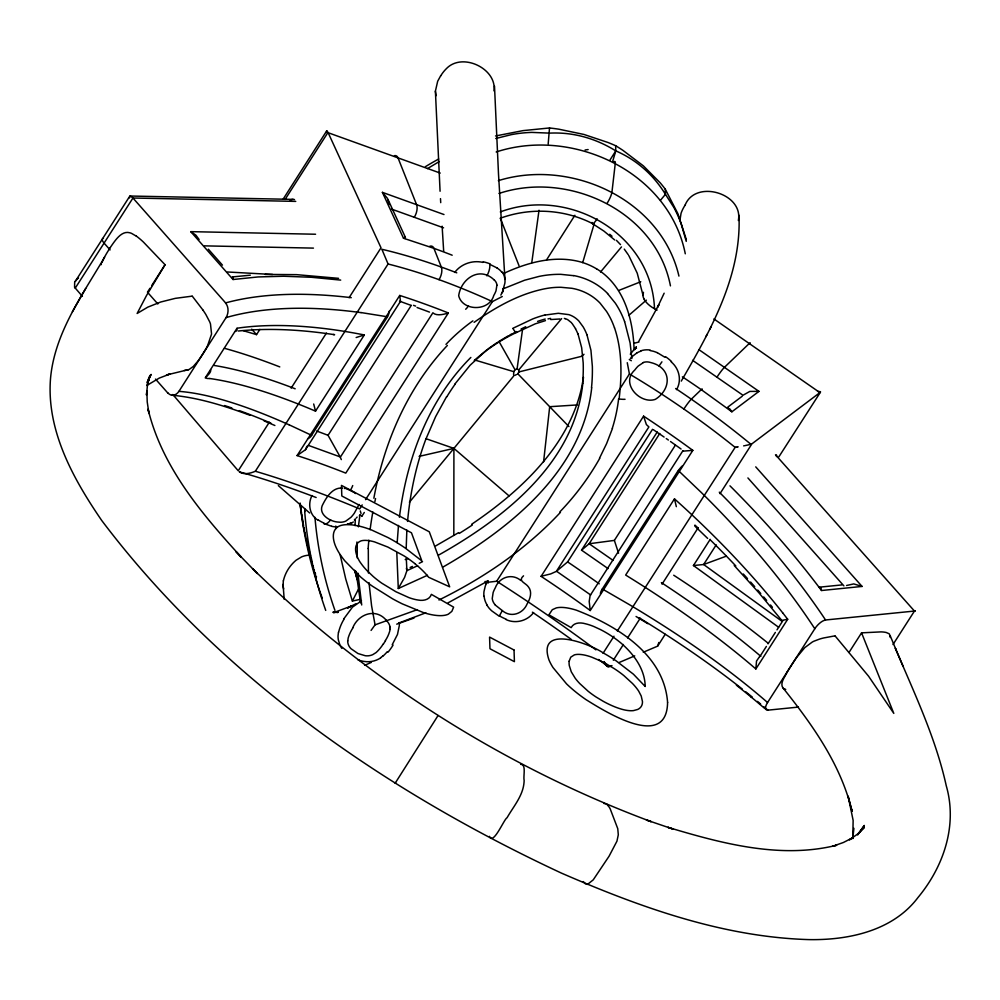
<?xml version="1.0" encoding="UTF-8"?>
<svg xmlns="http://www.w3.org/2000/svg" width="1000" height="1000" viewBox="0 0 1000 1000"><rect width="100%" height="100%" fill="white"/><g stroke="black" fill="none" stroke-linecap="round" stroke-linejoin="round"><path stroke-width="1.5" d="M453.825 535.413L453.913 448.387L426.025 438.713C416.012 465.25 410.163 493.225 407.55 521.425M357.25 544.163L357.238 557.938M406.188 548.375L406.85 530.163M396.812 552.95L398.288 588.525L427.438 575.288M283.688 588.913A20.15 18.288 -1.1 0 1 283.087 585.562L283.337 580.825M368.3 548.575L368.425 573.05M399.375 625.312L397.475 634.462L392.2 644.762M355 525.538L355.325 519.75M347.788 640.888L348.188 637.987A44.062 39.712 -6.6 0 1 352.975 627.775M397.175 542.6L398.488 525.438M389.9 629.15L389.9 627.1M658.812 642.525L657.7 646.087L665.212 634.288M405.412 237.55L405.05 238.525M210.662 369.6C211.812 374.325 200.312 379.012 209.812 378.512M890.275 637.45L889.538 634.275A25.288 9.55 -48.6 0 0 888.9 633.663L886.225 632.487A118.637 44.787 -48.6 0 0 880.975 631.888L861.562 632.85L848.988 652.475M582.788 383.475C574.5 463.35 503.9 518.325 438.512 555.15M326.625 130.988L326.662 132.463M852.775 838.625L853.138 820.387L848.125 796.137L851.988 811.175C841 764.788 812.562 724.987 783.312 688.3M591.712 387.8C582.513 470.325 510.825 528.05 443.263 566.888M852.825 838.35L853.9 828.3M440.075 191.25L435.4 91.188L437.675 81.25L440.625 75.838M493.963 90.887C497.175 68.938 462.7 51.962 446.562 68.475A40.4 36.812 -1.9 0 0 440.688 75.875M543.587 461.875L549.688 406.7L577.438 404.925M643.838 298.65L643.188 296.95A8.45 4.55 36.9 0 1 643.05 295.4L643.438 292.3M399.425 517.25C406.688 458.663 428.525 399.8 470.85 357.438M583.513 377.3C574.15 441.362 522.925 489.55 471.7 524.237M340.7 280.1L311.388 277.275L283.612 276.238L258.125 276.938L233.05 279.513L233.012 277.1M409.4 502.262L513.775 375.925C513.337 373.137 513.587 369.35 517.075 368.988L522.612 328.938M531.775 262.675L539.025 210.238M548.188 143.925L549.513 127.963L522.938 130.638L495.525 135.975M338.45 632.137L338.038 635.975A20.888 20.425 -5.3 0 0 338.375 639.963L339.837 644.825A20.162 19.112 -66 0 0 341.413 647.7L341.838 648.363M373.862 498.25C384.012 442.062 407.887 387.225 447.375 345.425M738.35 220.5C743.612 193.6 695.788 179.05 685.175 204.95M582.7 262.6L594.175 223.863M612.7 161.287L615.8 150.863L615.625 145.7A130.238 63.825 10.8 0 0 608.088 142.525L583.938 134.45L558.75 129.175A117.013 57.337 10.8 0 0 549.513 127.975M359.075 504.425L354.338 513.175A35.825 30.525 -20.2 0 1 350.938 517.337L345.763 521.138A11.125 9.2 -19.8 0 1 338.725 522.112C330.05 521.888 316.938 513.875 323.137 503.812C326.95 496.425 332.95 487.275 342.375 488.075M612.463 428.425L606.613 443.587L599.513 458.2M101.125 264.7L101.463 263.738M358.475 589.125L352.362 601.05L345.712 578.925L340.163 554.85M636.325 347.05L635.662 348.363M426.05 438.75L435.6 416.7L446.562 396.712M102.025 262.337L103.763 258.562A91.75 66.588 -80.5 0 1 108.4 250.512L110.262 247.575M312.05 495.513C307.6 503.8 309.525 515.075 317.887 520.125M664.15 293.2L657.525 307.225L658.812 304.825L638.95 341M500.863 295.1L502.962 290.6M681.263 381.125C710.562 330.35 741.637 275.938 738.975 215.263M207.575 345.75L211.562 334.038L210.487 323.975A30.375 22.05 -80.5 0 0 209.688 321.838L205.938 314.65A125.25 90.887 -80.5 0 0 202.738 309.775M676.525 389.637C682.013 380.55 679.25 368.525 671.188 361.887M104.588 257.188C82.312 295.212 54.725 332.912 50.55 378.137C46.212 430.4 73.188 478.825 101.725 520.487C219.5 676.55 385.575 791.087 561.413 873.1C639.913 907.15 722.75 937.113 809.163 939.613C848.7 940.25 892.925 930.85 918 897.5C943.6 866.625 957.7 825.487 946.263 785.788C935.713 737.837 914.35 693.288 895.362 648.3L902.9 665.812M495.175 604.975L502.325 610.6L499.2 616.2L491.825 610.925A32.55 31.3 28.3 0 1 488.862 607.875L486.95 605.212M705.888 336.662L707.163 334.275M709.788 329.312L711.075 326.912M820.5 392.088L778.838 456.875M85.688 288.488L72.412 311.737M148.2 379.487L151.1 374.412L147.325 382.8L149.938 375.438L147.487 384.9L147.912 380.688L146.463 395.075L146.862 390.9L147.213 401.887L148.963 413.5L148.062 409.1C161.912 467.025 201.975 514.1 241.213 557.062L236.012 551.65L257.35 573.562L252.537 568.65C366.087 678.988 502.688 766.375 651.162 821.65L646.425 820L673.275 829.15L667.9 827.312C721.95 843.525 780.362 859.188 836.637 845.25L832.638 846.3L843.375 842.5L852.812 837.712L849.438 839.825L857.588 834.075L864.262 827.475L858.925 832.987L864.325 825.425L857.65 834.95M438.013 715.512L437.5 716.375A120.288 0.925 -57.5 0 1 436.887 717.387L395.138 783.25L395.513 782.575M635.513 348.625L635.013 349.475M786.963 672.475C784.975 677.025 779.675 682.862 782.887 687.938A30.375 11.463 -48.6 0 0 783.637 688.538L785.725 689.412M343.638 619.087L352.463 607.137L361.512 600.825M502.325 610.6C510.938 618.138 523.112 613.725 527.125 603.9C530.163 598.9 532.537 591.85 528.35 586.788C525.462 582.65 517.45 581.087 523.525 575.825M385.513 640.675L383.488 643.9M351.275 297.675A437.062 190.525 27.6 0 0 225.613 302.9L132.738 197.775L130.213 196.012L129.5 197.887M136.387 236.137A118.637 86.1 -80.5 0 1 143.425 242.075L165.05 264.725L146.562 295.438L137.125 313.475L147.762 307.162L160.6 302.038L175.325 298.35L192 296.163M561.613 318.612L518.787 369.888L519.113 371.887L517.388 374.137M352.812 627.7C358.25 614.25 375.5 607.587 386.2 620.15M129.7 196.3L74.675 282.325L74.562 287.275L82.4 296.337M546.512 259.975L574.888 215.275M609.95 160.062L615.8 150.863M326.613 131.037L283.188 199.062M297.087 455.588L305.475 449.725L400.513 301.325L399.688 295.525L297.087 455.588A421.625 146.988 32.6 0 1 345.775 473.125L448.35 312.962A421.625 146.988 32.6 0 0 399.663 295.425M75.2 288.188L132.95 198.012L295.75 201.388M147.45 292.2L149.963 288.275M151.65 285.663L165.05 264.725M285.087 199.438L328.013 132.413L327.05 130.95M167.95 392.95A10.562 7.662 -80.5 0 0 178.888 391.413L226.088 317.6A10.562 7.662 -80.4 0 0 225.525 303.038M205.2 377.912L237.025 328.225L242.488 327.488A424.475 176.725 28.8 0 1 355.487 333.263L364.338 334.925L315.525 411.138L307.7 407.85A424.475 117.875 36.2 0 0 209.825 378.525M243.25 330.675L256.525 334.625L259.887 329.387M269.312 422.238L238.238 470.763L172.8 394.5M291.15 388.137L326.438 333.05M349.113 297.638L381.025 247.8L328.162 132.725L440.25 173.088M316.15 497.512A428.45 112.263 29.1 0 0 239.275 471.825C243.75 475.075 250.463 473.4 255.338 471.25L388.075 264L381.875 249.275A428.988 184.95 36.4 0 1 456.775 272.838M308.475 445.412L340.138 456.875L328.05 435.312L411.312 305.312M362.2 504.9L359.712 508.938A418.9 108.888 29.1 0 0 255.338 471.25M365.562 499.65L492.413 301.588L502.262 296.525M361.788 516.388L364.3 512.463M484.988 581.487L489.15 582.137L496.688 581.237L629.425 374L627.263 362.7M541.15 576.287L643.587 416.15A421.625 146.988 32.6 0 1 692.825 450.375L590.25 610.525A421.625 146.988 32.6 0 0 541.013 576.312L550.712 573.913L556.35 571.388L648.875 426.925L646.375 424.55L643.587 416.15M590.65 594.95L556.525 571.237L567.6 561.912L652.537 429.3M608.088 568.6L581.55 550.163L657.237 431.987M659.788 433.462L589.15 543.75L581.55 550.163M613.15 560.438L589.15 543.75L614.362 540.4L675.325 445.225M600.388 593.513A9.862 3.725 -48.6 0 1 602.3 589L678.263 470.475L701.112 492.312A427.275 168.225 39.9 0 1 812.875 625.812L814.812 628.75L767.562 702.513A10.562 3.987 -48.6 0 0 767.887 710.037M782.9 613.1L787.688 619.263L755.863 668.95L750.212 664.125A424.475 131.988 27.4 0 0 634.637 580.65L625.662 575.05L674.475 498.837L682.438 506.05A424.475 162.613 38.1 0 1 782.887 613.1M603.062 653.275L613.975 636.225M617.337 630.975L735.188 447.3M613.325 660.225L623.4 644.488M627.6 637.925L640.2 618.263M662.038 584.163L698.162 527.762M720 493.663L751.925 443.825L819.9 392.612L713.9 318.95M778.625 627.263L693.438 565.538L710.212 539.338M716.2 544.862L703.625 564.513L693.438 565.538M759.862 656.587L766.388 646.413M768.012 643.863L775.35 632.413M776.988 629.875L782.688 620.962M893 644.538L914.45 611.05L775.487 454.762M417.388 609.637L375.062 624.85L371.075 630.413M398.288 588.525L404.613 577.35L406.9 570.638L417.612 565.737M791.175 665.638L791.637 664.9A88.537 33.425 -48.6 0 1 796.825 657.2L804.812 647.6L812.288 642.038A30.375 11.463 -48.6 0 1 813.95 641.2L819.688 639.038A125.25 47.287 -48.6 0 1 823.662 637.962L835.013 635.85M75.213 281.375L77.525 278.762M665.025 357.337L657.262 352.625M147.325 382.038L149.05 379.513L147.4 381.812M661.925 361.838L659.038 365.988M454.85 384.113L470.075 365.275L486.737 349.938M305.538 449.637L306.85 446.3M630.3 354.188L636.163 346.975M454.738 272.413C461.138 263.837 472.587 259.975 482.95 262.4M600.538 272.013L621.5 246.912M660.45 200.287L665.438 194.312L665.263 189.15A117.013 64.638 29.4 0 0 660.163 182.775L643.388 165.875L622.95 150.375A130.238 71.95 29.4 0 0 615.625 145.7M533.562 612.587C527.35 620.938 515.6 624.025 506.112 619.612M231.863 277.488L232.6 276.9M560.45 512.337C526.175 549.138 483.925 577.863 438.95 600M354.338 519.913L355.312 518.95M682.9 450.737L590.112 595.575L589.2 601.425L590.25 610.525M583.987 354.275L581.625 356.312L519.113 371.887M628.688 315.462L646.338 300.15M77.812 278.512L78.513 277.975M382.688 656.112L380.538 657.763M443.988 214.537L382.413 192.362L403.488 238.238L405.087 237.237M727.837 407.075L742.3 396.175M682.375 376.838A458.675 205.025 31.9 0 1 701.25 389.637L731.875 411.788L758.975 391.375L699.087 349.762M487.962 349L496.8 342.788M146.788 385.487L159.275 378.088L169.8 374.075L166.488 374.988L189.125 369.487L193.337 366.413L197.9 361.15A95.638 69.412 -80.5 0 0 202.013 355.213L202.95 353.762A88.537 64.25 -80.5 0 0 207.6 345.775M350.95 523.663L353.312 521.95M474.125 322.337C494.663 307.887 517.075 295 541.788 289.425A88.175 83.112 -12.5 0 1 551.362 287.762A76.513 72.225 -12.7 0 1 560.938 287.288L571.9 288.3A52.05 49.25 -13 0 1 600.05 303.1L606.562 311.438A83.062 78.463 -10.4 0 1 614.487 327.9M520.65 764.325C526.55 764.112 523.075 776.2 524.138 780.387A120.325 26.312 -62.1 0 1 524.038 782.4C522.975 795.85 513.438 806.513 507.038 817.763C504.175 818.838 493.225 845.763 489.487 836.35M427.488 168.588L439.35 161.525M498.062 341.962L508.475 335.7M636.725 353.05L632.6 356.213A51.375 46.75 62.7 0 0 630.8 357.987A41.875 38.5 33.1 0 0 630.375 358.488M846.562 585.5L853.75 583.913L862.062 586.438L821.5 590.513C793.662 553.4 762.775 518.612 729.963 485.825M458.625 532.625L435.775 545.862M488.225 580.8L448 602.875M782.15 620.363L787.688 619.263M512.913 328.288L532.625 318.975A98.737 92.425 -6.7 0 1 545.15 314.913M509.8 334.975L512.463 333.562M516.3 332.6L535.312 323.812L545.45 320.637M356.037 603.713L347.6 607.962L351.85 605.875L333.5 612.688L338.237 611.737L332.9 612.212L338.062 612.438L335.712 612.15M521.038 329.038L525.725 326.737M516.35 374.65L515.062 375.288M513.8 332.887L516.475 331.575A9.963 1.363 63.1 0 1 516.525 332.225M759.488 656.737L756.525 661.05L755.863 668.95M364.338 334.925L356.15 337.525M502.688 289.012L524.6 280.225L539.075 276.413A94.475 89.162 -10.9 0 1 560.812 274.337L573.663 275.675M503.4 273.575C526.763 262.675 553.65 255.138 579.35 261.6A65.113 61.112 -9.6 0 1 596.55 268.837M364.625 665.35L371.375 662.375M609.125 666.787L611.975 665.575M619.087 662.537L634.738 655.875M643.263 652.25L657.5 646.188M643.363 362.587L638.237 366.025A35.825 33.537 26 0 0 634.788 370.025C619.987 383.338 640.2 404.688 655.375 399.338C671.625 389.137 672.15 367.625 650.487 362.488A11.125 10.55 31.1 0 0 643.312 362.463M425.812 612.812L398.575 623.125M619.113 290.312L640.775 281.75M188.363 369.825L184.137 370.513M726.287 556.175L703.625 564.513L781.65 621.05M396.725 624.163L414.012 618.05M448.212 313.012C443.512 314.55 436.388 316.175 432.875 312.8L340.312 457.212L341.312 459.6M500.412 218.188C530.363 207.35 564.163 209.112 592.575 223.612M500.288 211.925C568.625 186.312 651.7 233.525 654.5 308.712L657.1 310.087M495.737 138.512L511.413 134.625A127.562 122.2 -23.6 0 1 531.75 132.4L549.675 133.125A115.35 110.288 40.4 0 1 558.875 133.062C576.087 133.613 593.062 138.438 608.225 146.525A128.375 122.737 40.4 0 1 615.788 150.863A128.375 114.488 78.6 0 1 623.088 154.375C637.775 162.062 650.575 173.263 660.3 186.675A115.35 102.863 78.6 0 1 665.438 194.312L673.888 207.512A127.562 98.287 -78.4 0 1 681.388 224.45L686.25 241.4M226.088 317.6L228.438 316.925A427.275 187.1 27.5 0 1 361.05 312.625M750.888 444.312L745.175 445.588M498.963 193.475C568.337 170.35 656.05 211.188 670.45 285.875M496.188 151.975C572.65 126.938 669.025 171.713 685.288 253.8M498.338 180.65C570.812 158.138 661.15 199.35 678.938 276.1M634.525 343.137L638.95 342.025M545.188 315.038L558.312 313.288L568.9 314.65A23.012 21.363 -6.2 0 1 577.038 319.288A26.612 24.737 -6.7 0 1 578.837 320.988L583.188 326.912A61.962 57.812 -9.9 0 1 586.938 334.75M419.113 456.388L453.913 448.387L509 495.863M360.412 599.325L352.362 601.05M547.987 318.9L550.6 318.4M603.9 803.45L606.613 804L609.2 807.125A120.288 50.325 -67.2 0 1 610.25 809.013L617.762 828.675L618.3 834.775L616.95 841.162L609.062 856.225L593.225 879.862L587.5 884.412L585.3 883.75L583.3 881.562M744.287 445.763L743.65 445.875M692.825 450.375L682.962 451.15M738.188 446.838L737.15 447M736.9 447.038L735.788 447.212M734.95 447.337L735.075 447.325A419.038 188.25 31.9 0 0 629.425 374M585.075 149.987L588.125 149.55M550.737 319.55L559.825 318.988M914.5 611.038L915.337 610.913L914.562 610.938M232.775 276.887L250.325 275.188M819.275 587.188L841.875 584.913M914.45 611.05L825.562 619.987A437.062 171.65 39.7 0 0 719.275 492.163M798.462 707.087L767.812 710.163A437.062 130.712 25.8 0 0 763.737 706.663M238.287 331.025C270.375 327.738 302.787 329.875 334.613 334.7L333.237 334.487M235.55 331.463L236.8 330.613L237.037 328.35M310.025 555.138L308.75 555.188A20.175 18.312 -1.1 0 0 301.525 556.925L296.05 560.25A42.3 38.388 -1.1 0 0 283.387 580.837M817.537 391.35L820.462 391.725M265.163 274.413L296.525 274.65L338.575 278.337M293.125 199.387L130.087 196.025M233.05 279.513L190.775 231.65L315.575 234.237M204.562 245.863L313.45 248.113M819.488 587.175L820.95 588.075L821.5 590.513M337.238 526.962L335.688 526.875A32.55 28.275 -28.5 0 1 331.688 526.35M227.512 271.988L272.55 274.475M178.85 391.362L180.675 391.5A427.275 108.387 37.4 0 1 289.163 424.85M727.5 407.837L729.9 408.988L731.875 411.788M171.95 395.213C198.875 397.663 224.838 405.962 250.062 415.312M361.012 312.562L387.512 316.8L311.6 435.325L289.125 424.8M650.062 350.55L653.25 351.238A32.55 29.525 29.8 0 1 657.25 352.675M344.338 488.35L345.213 488.55M758.85 391.35L749.825 391.425L742.987 395.25L692.575 360.325M331.7 526.287L323.812 523.538A9.95 4.4 -65.1 0 0 330.613 519.837M564.338 318.4L565.262 318.663M474.975 360.062L513.7 371.65M403.488 238.238L433.9 248.337A458.675 197.75 36.4 0 1 452.188 255.212M346.512 488.913L348.188 489.475M358.075 659.95L359.487 660.425M410.725 305.25L399.525 301.163M493.988 279.762C479.263 265.8 460.925 279.113 458.688 295.7C462.312 311.225 489.2 311.812 493.762 295.487A35.825 30.512 -20.1 0 0 496 290.825L496.9 285.175M413.512 305.338L415.625 306.087M391.438 209.062L443.575 227.838M417.062 307.512L429.513 312.113M348.6 489.637L354.188 492.488M264.012 420.838L274.887 425.5M190.775 231.65L195.9 235.162L199.1 239.475M517.075 368.988L518.787 369.888M602.35 588.987L629.225 604.55A427.275 127.275 25.6 0 1 765.113 700.4L767.562 702.513M635.588 347.638L636.475 348.15M520.825 580.5C511.975 572.938 499.263 577.15 495.35 587.712A35.825 33.55 26 0 0 493.15 592.5L492.238 598.55A11.125 10.3 31.4 0 0 495.275 604.9M636.062 616.487L647.85 623.7M592.45 223.6L603.875 231.062L614.725 239.975M497.137 267.987L489.812 264.35A9.95 4.112 -69.9 0 1 486.887 275.825M653.363 429.712L664.1 437.062M136.363 236.175L131.562 233.388A25.288 18.35 -80.5 0 0 129.938 232.812C123.263 230.787 117.963 236.9 114.412 241.637A99.288 72.062 -80.5 0 0 110.262 247.587M666.237 438.55L668.375 440.025M354.55 492.738L355.625 493.525M670.5 441.512L681.062 449.012M736.375 685.163L751.75 697.463M750.525 696.475L764.912 708.612M382.413 192.362L387.375 198.275L389.288 204.55M609.712 234.275L612.013 236.238M309.662 513L278.337 485.613M694.812 526.05L707.663 538.425M616.413 240.325L620.5 244.613M571.375 322.612L567.825 319.762A12.713 11.988 -12.2 0 0 565.262 318.675M517.9 373.875L568.95 426.587M607.55 293.575L615.337 303.188A94.588 89.1 -12.2 0 1 624.6 321.637M734.225 565.525L758.9 592.8L781.488 620.037M835.275 636.15L868.575 676.213L893.8 713.388L861.562 632.85M755.738 466.863L862.062 586.438M747.913 477.938L843.9 585.887M208.363 249.188L222.463 265.138M251.7 329.162L256.525 334.625M110.1 249.913L104.075 243.1A9.963 3.475 32.6 0 1 103.413 238.225M147.725 292.512L157.838 303.962M155.5 379.087L167.862 393.075M501.975 272.288L500.05 270.262A32.55 26.5 -15.7 0 0 497.1 268.025M571.95 323.25L575.588 328.713M192.25 296.137L202.738 309.775M624.263 249.112L628.263 254.75M665.263 189.15L677.837 213.55L686.35 239.613M628.862 255.688L637.238 273.212L643.062 295.4M499.113 341.688L515 369.712M405.4 237.387L387.962 199.4M604.575 662.5L606.5 665.738L608.375 666.9A428.45 105.463 33.3 0 0 598.6 659.488M604.475 662.288L604.2 661.612M890.225 635.75L896.137 650.075M500.312 218.188L519.062 265.812M577.975 333.825L581.675 347.75L583.188 362.9A183.675 171.762 -6 0 1 582.575 383.462M624.637 321.625L630.1 342.962L631.875 358.525M676.338 506.662L674.5 498.975M586.95 334.75L590.938 350.262L592.35 366.3A194.8 181.713 -6 0 1 591.5 387.788M614.538 327.887C622.25 350.662 621.938 375.35 619.113 398.963A9.963 3.3 6.7 0 0 625.05 399.288M316.2 576.075L316.512 577M614.362 540.4L618.575 553.225M315.587 574.212L314.988 572.362M313.688 404L315.525 411.138M314.1 569.575L314.4 570.5M313.525 567.712L312.962 565.85M356.138 575.837L356.587 577.362M311.275 558.337L311.537 559.25M312.4 563.987L311.863 562.125M360.3 510.925L361.025 513.45M357.35 579.987L354.675 570.275M311.588 561.188L310.8 558.4M310.238 554.712L310.487 555.625M310.538 557.463L309.05 551.875M309.237 551.038L309.488 551.962M361.562 515.425L361.75 516.175M851.35 808.675L851.988 811.175M308.275 547.35L308.512 548.275M308.575 550L303.463 526.712L299.913 503.525M307.587 544.562L307.15 542.688M306.275 538.938L306.488 539.875M305.45 535.15L304.862 532.3M406.388 568.162L406.9 570.6L406.3 558.525M375.062 624.85L371.587 605.775L368.988 582.587M304.488 530.4L303.925 527.525M360.55 602.863L356 571.325M303.575 525.6L302.725 520.763M361.7 604.987L357.912 573.138M302.562 519.8L301.775 514.925M435.4 91.188L436.062 95.712M301.488 512.962L300.663 507.062M300.525 506.075L300.15 503.113M336.062 528.462L335.788 526.038M284.225 599.4L283.038 584.4M399.275 622.575L399.375 624.412M304.7 508.837L304.887 511.562M443.675 251.15L442.125 226.2M440.487 198.637L440.725 202.65M634.1 349.812C633.2 322.05 625.763 291.475 603.1 273.325A63.612 59.688 -9.6 0 0 596.562 268.812M494.5 86.062L498.5 174.013L504.95 279.375A22.375 17.712 -20.6 0 1 504.825 283.363L503.525 287.987A51.375 37.075 -32.7 0 1 502.638 290.238M679.9 220.425L681.062 213.287A40.4 36.812 -1.9 0 1 685.238 204.988M414.75 563.562A47 16.387 32.6 0 1 428.65 577.275L449.675 586.838L429.288 531.8L341.463 485.387L341.812 495.988L411.463 532.8L421.838 560.887L405.238 548.05A61.45 21.425 32.6 0 0 387.925 537.537L371.45 529.938A58.625 20.438 32.6 0 0 359.35 526.15L352.8 524.987A70.225 24.488 32.6 0 0 346.812 524.663L345.025 524.75A63.8 22.237 32.6 0 0 338 526.737C330.775 531.375 333.263 541.6 336.4 548.013A75.688 26.387 32.6 0 0 344.913 560.95L360.662 577.013A62.125 21.65 32.6 0 0 372.262 586.087L392.55 598.787A94.525 32.95 32.6 0 0 402.3 603.875L423.512 612.625A60.188 20.975 32.6 0 0 436.375 615.425A62.787 21.888 32.6 0 0 440.012 615.65A59.787 20.838 32.6 0 0 448.387 614.15L451.85 611.362L453.625 607.15L431.362 594.35C429.75 599.763 423.3 601.05 418.413 600.075A37.013 12.9 32.6 0 1 409 597.65L395.9 591.737L381.812 583.2A40.412 14.087 32.6 0 1 373.212 576.5L367.188 570.8A46.275 16.125 32.6 0 1 361.213 563.675C356.575 557.762 351.287 544.4 361.138 540.85A40.775 14.212 32.6 0 1 366.962 540.438A38.525 13.425 32.6 0 1 374.55 541.9L387.875 547.075L404.1 555.938A40.338 14.062 32.6 0 1 414.762 563.55M618.6 398.888A173.825 163.15 27.3 0 1 612.288 428.363M599.75 458.325A301.112 281.812 28.5 0 1 559.9 511.838M445.962 344.387A174.562 152.375 -18.9 0 1 472.863 320.863M368.125 548.562A460.475 406.925 -0.6 0 1 368.875 540.15M370.1 529.675A460.475 406.925 -0.6 0 1 372.85 511.975M374.888 501.637A460.475 406.925 -0.6 0 1 375.55 498.537M573.688 275.562A64.513 60.7 -10.9 0 1 607.638 293.512M356.8 544.138A464.963 411.112 -0.4 0 1 356.95 541.975M358.4 526.838A464.963 411.112 -0.4 0 1 359.975 515.025M516.138 332.6A9.963 1.363 63.1 0 1 512.975 328.575M474.263 360.462A162.175 141.8 -16.2 0 1 515.462 332.95M537.625 321.388A89.688 84.075 -8.4 0 1 545.212 319.05M575.475 328.762A57.05 53.4 -7.3 0 1 577.888 333.862M446.8 396.8A229.575 196.1 -19.8 0 1 455.075 384.225M422.55 561.663A353.425 298.9 -6.5 0 1 419.2 563.288M412.425 566.425A353.425 298.9 -6.5 0 1 410.15 567.45M472.362 525A465.037 404.988 -3.4 0 1 459.275 533.425M316.675 431.037A471.425 164.338 32.6 0 1 328.05 435.312M567.6 561.912A471.425 164.338 32.6 0 1 599.225 583.837M750.125 343.663A9.963 1 -55.2 0 0 749.237 343.512L724.412 367.362A9.963 1 -55.2 0 0 716.938 377.25M702.125 389.787A9.963 1 -55.2 0 0 701.25 389.637L691.312 399.175A9.963 1 -55.2 0 0 683.85 409.075M629.288 359.525A428.975 191.75 31.9 0 1 631.337 360.737M675.638 388.512A428.975 191.75 31.9 0 1 750.925 444.288M496.688 581.237A418.9 102.088 33.3 0 1 595.925 649.862M485.812 581.663A428.45 105.463 33.3 0 1 488.113 583.112M532.375 612.188A428.45 105.463 33.3 0 1 571.1 639.25M661.375 582.625A434.338 135.438 27.5 0 1 760.863 656.363M814.775 628.75A10.562 3.987 -48.6 0 1 825.475 620.125M673.713 575.225A475.225 148.188 27.5 0 1 768.288 643.325M638.9 617.65A437.062 130.712 25.8 0 1 742.275 689.05M745.612 691.7A437.062 130.712 25.8 0 1 752.163 697M757.487 701.4A437.062 130.712 25.8 0 1 760.638 704.038M776.525 455.025A10 3.775 -48.6 0 1 776.462 456.538M678.475 470.45A9.862 3.525 -49.2 0 1 682.25 465.95M694.95 525.087A434.338 166.05 37.9 0 1 698 527.975M709.987 539.587A434.338 166.05 37.9 0 1 735.825 565.975M743.3 574A434.338 166.05 37.9 0 1 747.487 578.587M750.6 582.025A434.338 166.05 37.9 0 1 754.7 586.625M757.738 590.062A434.338 166.05 37.9 0 1 760.738 593.513M763.7 596.95A434.338 166.05 37.9 0 1 766.637 600.4M770.5 604.975A434.338 166.05 37.9 0 1 772.412 607.275M607.087 203.325A9.963 2.175 -62.2 0 0 611.962 192.05L615.3 163.137A9.975 2.188 -62.2 0 0 613.525 162.05M597.15 218.837A9.975 2.163 -62.4 0 1 592.013 222.45M654.5 308.712A15.788 8.75 36.4 0 1 643.7 298.65M355.562 573.513A429.075 390.513 -2.7 0 1 354.75 570.887M408.15 558.562A426.188 389.15 -1.1 0 1 405.2 559.575M325.725 610.4A458.188 417.8 -1.5 0 1 304.713 511.575M334.938 610.375A447.962 408.275 -1.9 0 1 314.95 517.325M322.238 598.062A472.163 430.525 -1.5 0 1 300.125 503.663M425.375 166.688A159.275 60.725 -24.1 0 1 438.663 159.012M506.262 619.237A44.975 42.2 31.8 0 1 499.438 615.862M486.05 583.65A41.875 39.9 33.2 0 1 487.5 580.662M486.213 583.725A51.375 47.438 65.5 0 0 485.262 586.2L483.988 591.512A22.375 21.425 41 0 0 483.938 596.287M487.15 605.1A20.538 19.762 36.9 0 1 484.1 596.275M494 279.75A11.125 9.463 -25.1 0 1 496.962 285.163M468.45 305.812A9.95 4.125 -69.4 0 1 465.65 309.237M483.2 261.8A44.975 37.612 -22.4 0 1 490.112 263.888M503.375 290.4A41.875 34.175 -19.5 0 1 502.3 292.7M502.25 272.125A20.538 16.325 -18.2 0 1 504.812 279.4M383.338 643.825A44.562 40.912 2.5 0 1 376.15 652.525L372.725 654.663A12.438 11.213 1.1 0 1 365.25 655.725L357.962 653.525L351 648.7A12.775 11.538 -4.8 0 1 347.688 640.888M390.213 629.212A37.7 34.675 3.2 0 1 385.337 640.575M386.1 620.25A13.388 12.287 0.7 0 1 390.087 627.075M359.5 660.375A30.95 29.925 -21.7 0 0 364.15 661.425A22.812 22.312 -31.1 0 0 380.65 657.913M387.287 651.675A32.812 27.35 -34.9 0 1 382.788 656.225M393.062 645.113A55.375 46.05 -34.9 0 1 388.05 652.163M338.625 632.188A46.05 43.9 60.8 0 1 343.95 619.3M352.725 485.55A9.95 4.363 -65.5 0 1 350.262 490.35M324.087 523.138A44.975 37.713 -22.9 0 1 318.125 519.875M360.112 514.825A41.875 35.575 -27.2 0 1 359.263 515.925M357.125 517.087A51.375 37.763 -35.5 0 1 356.287 518.025M350.838 522.7A22.375 18.75 -31.2 0 1 347.975 524.4M347.7 523.862A20.538 17.5 -31.4 0 1 347.337 524.05M665.487 356.662A44.975 42.1 31.8 0 1 671.538 361.538M636.712 353.05A22.375 20.387 38.5 0 1 640.863 351.2M640.713 350.863A20.538 18.587 35.4 0 1 650.088 350.025M224.475 348.312A475.225 132.75 36.2 0 1 279.775 366.9M290.138 200.188A10 7.25 -80.5 0 1 294.5 199.587M311.663 435.387A9.862 7.163 -80.5 0 1 307.613 438.775M389.312 311.012A9.862 7.013 -79.5 0 1 387.463 316.75M224.537 405.55A437.062 111.838 37.3 0 1 231.825 407.975M239.312 410.613A437.062 111.838 37.3 0 1 270.9 423.15M214.275 365.475A434.338 121.325 36.2 0 1 295.175 388.787M394.425 155.675A9.963 5.1 -70.2 0 1 398.025 157.887L416.587 204.662A9.963 5.1 -70.2 0 1 414.275 217.288M429.663 246.325A9.963 5.1 -70.2 0 1 433.9 248.337L441.325 267.05A9.963 5.1 -70.2 0 1 439.012 279.675M388.075 264A419.062 181.462 36.5 0 1 492.425 301.588M786.95 672.475A95.638 36.112 -48.6 0 1 790.713 666.363M667.588 702.4C666.787 750.275 606.125 712.163 585.95 699.6A61.413 21.412 32.6 0 1 575.625 691.888A59.588 20.775 32.6 0 1 566.525 683.85L552.987 667.513A79.938 27.862 32.6 0 1 548.962 659.9C536.562 623.438 589.95 643.737 603.4 653.037A61.55 21.463 32.6 0 1 615.938 660.713L633.4 674.175L645.212 686.488C644.9 669.225 633.987 654.463 621.5 643.5A39.425 13.738 32.6 0 0 604.55 631.763A43.475 15.163 32.6 0 0 600.212 629.45L593.913 626.55A33.537 11.688 32.6 0 0 585.487 623.787C580.55 622.288 573.85 622.362 571.175 627.625L548.913 614.812L552.288 609.712L556.3 607.913A53.325 18.587 32.6 0 1 564.95 607.625A53.513 18.65 32.6 0 1 576.3 610.163C616.85 625.763 664.1 654.5 667.588 702.4M569.163 661.2L569.087 662.212A82.737 28.837 32.6 0 0 569.312 665.675L571.275 671.8L575.188 678.213A41.913 14.612 32.6 0 0 579.725 683.538L588.138 691.25A35.85 12.5 32.6 0 0 596.163 697.062L603.25 701.312A41.688 14.538 32.6 0 0 624.288 709.887A40.912 14.262 32.6 0 0 633.575 710.588L637.762 709.425A59.913 20.888 32.6 0 0 642.463 701.513L641.213 695.987L638.737 691.225A41.188 14.363 32.6 0 0 632.5 683.5L623.862 675.588A39.975 13.938 32.6 0 0 613.925 668.425L606.6 664.075A52.112 18.162 32.6 0 0 600.725 661.025L591.725 657.163A37.125 12.938 32.6 0 0 582.55 654.712L581.2 654.538A40.788 14.212 32.6 0 0 577.438 654.4A39.688 13.838 32.6 0 0 574.35 654.9L570.763 657.163L569.163 661.2M514.038 650.013L489.575 637.087L489.963 648.75L514.412 661.675L514.038 650.013"/></g></svg>
